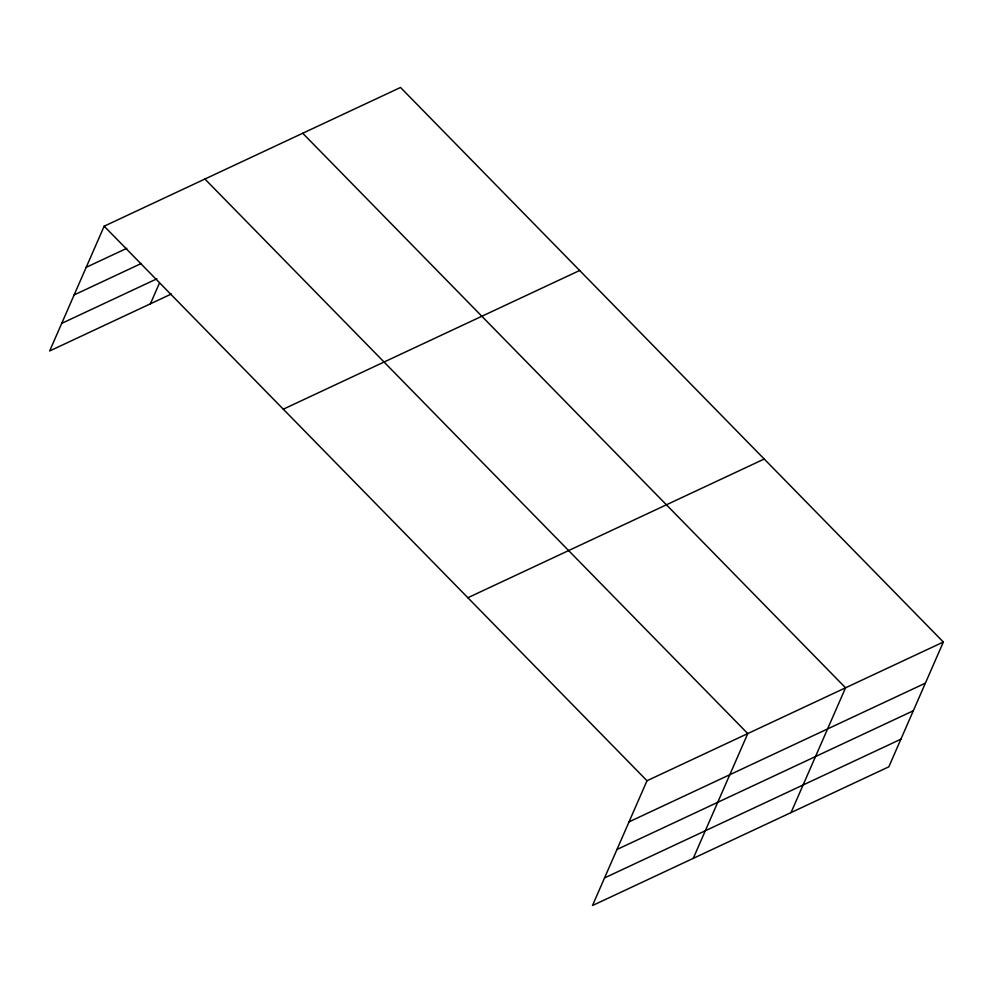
<?xml version="1.0" encoding="UTF-8"?>
<svg xmlns="http://www.w3.org/2000/svg" width="993" height="993" viewBox="0 0 993 993"><rect width="100%" height="100%" fill="white"/><g stroke="black" fill="none" stroke-linecap="round" stroke-linejoin="round"><path stroke-width="1.49" d="M943.35 642.024L647.002 780.746L592.486 905.529L888.834 766.807L943.35 642.024L400.514 87.471L104.166 226.193L49.65 350.976L171.367 294.002M150.402 303.808L159.451 283.104M693.251 858.362L747.766 733.579L204.918 179.025M791.036 812.584L845.552 687.801L302.716 133.248M86.192 267.316L126.781 248.324M74.14 294.921L141.304 263.48M61.715 323.37L156.869 278.822M283.303 409.19L579.651 270.481M467.864 597.736L764.213 459.027M629.028 821.881L925.377 683.159M616.976 849.487L913.324 710.765M604.551 877.924L900.899 739.202M104.166 226.193L647.002 780.746"/></g></svg>
